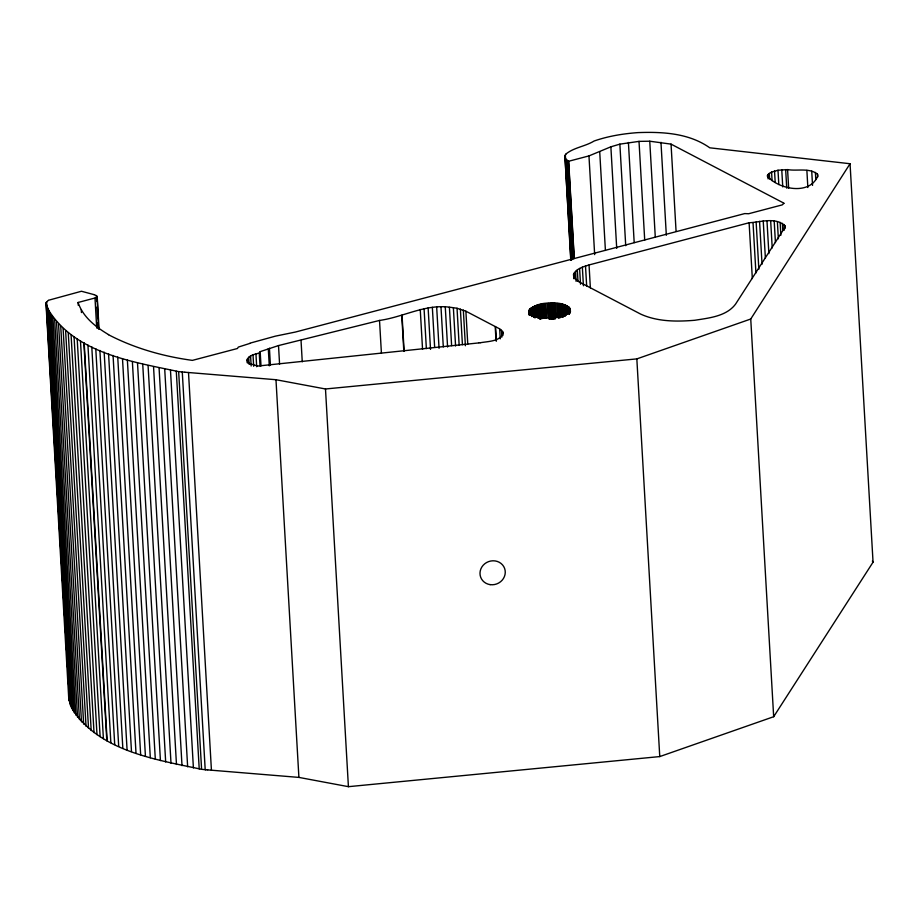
<?xml version="1.0" encoding="UTF-8"?>
<svg xmlns="http://www.w3.org/2000/svg" width="919" height="919" viewBox="0 0 919 919"><rect width="100%" height="100%" fill="white"/><g stroke="black" fill="none" stroke-linecap="round" stroke-linejoin="round"><path stroke-width="1.38" d="M573.559 274.413L573.847 277.446L578.396 281.524L640.646 314.091C657.476 321.788 676.683 321.765 694.787 320.272C708.905 317.985 726.286 316.458 735.545 304.143L785.148 227.016L784.906 225.706C775.291 216.804 760.587 222.226 749.111 222.754L589.045 264.948C583.393 266.763 576.247 268.509 573.559 274.413L573.812 278.71M570.733 259.801L564.921 155.828L570.94 260.261M555.915 317.411C580.027 314.252 569.091 301.099 550.722 303.281C533.043 301.581 516.018 316.584 544.289 318.043M247.188 362.764C245.591 355.952 254.471 354.274 259.261 353.068L260.18 351.644L278.514 345.567L379.524 320.444C402.993 317.181 424.819 304.143 449.035 307.13M767.859 174.621L767.262 176C777.773 188.935 809.375 196.138 817.772 176.08L817.496 174.139C809.214 167.568 797.244 171.29 787.583 169.601L777.991 170.245L771.581 172.071L767.859 174.621L768.1 178.906M46.019 302.868L48.225 300.456M68.948 700.565L69.476 699.37L46.547 301.673M564.967 155.713L565.978 154.024M98.505 328.749L97.127 296.504M207.878 769.915L298.905 777.405L348.416 786.675L659.762 756.578L773.672 716.717L750.743 319.019L850.052 163.731L709.79 147.81C688.894 133.083 662.633 131.704 637.935 132.612C623.048 133.692 608.252 136.115 594.122 141.009C585.346 146.408 574.134 147.419 566.058 153.91M773.672 716.717L873.05 562.175L850.052 163.731M783.815 203.432L782.184 204.903L748.652 213.736L744.723 213.587L295.504 332.023L275.355 336.159L250.083 343.132M574.283 258.538L568.666 161.262L588.964 155.908L610.871 146.81L619.865 144.145L639.015 141.377L649.756 141.216L671.042 144.122L784.033 203.237M95.197 297.928L96.69 297.285M48.454 300.283L81.458 291.254L94.037 294.631M184.949 372.229L275.976 379.719L325.487 388.978L636.833 358.892L750.743 319.019M249.888 343.407L238.343 347.083L237.424 348.508L192.404 360.374C163.387 356.446 134.484 348.278 108.419 334.677M78.276 305.326L78.104 302.466L94.99 298.009L96.713 328.049M555.857 317.411L544.347 318.043M478.673 342.925L257.676 366.061L249.658 363.637L248.096 362.488L247.016 359.903M480.373 342.741C487.92 341.305 500.809 341.638 503.221 332.621L499.66 328.864L465.876 311.196L457.03 308.256L449.402 307.153L451.62 345.67M480.177 342.764L479.086 342.879M205.81 769.766L201.594 769.306L178.654 371.609L184.73 372.206M205.925 769.766L207.66 769.904M48.96 310.748C76.185 353.608 132.589 361.753 178.378 371.563M71.889 708.434C99.114 751.305 155.518 759.45 201.307 769.26M94.152 294.677L96.162 295.516M495.203 326.532L496.03 340.869M872.349 561.084L873.039 562.083M108.603 334.642C95.852 327.084 82.905 317.078 78.104 302.466M564.794 156.804L566.173 159.561L568.516 161.181L574.134 258.457M96.438 295.688L97.184 296.389L99.08 329.301M48.684 310.185L47.754 308.106L70.694 705.803L71.613 707.871M47.65 307.819L46.892 305.74L69.821 703.437L70.579 705.516M46.812 305.453L46.191 303.362L69.741 703.15M817.496 174.139L817.657 176.999M815.394 172.416L815.796 179.573M811.718 171.118L812.545 185.42M806.871 170.371L807.858 187.533M787.583 169.601L788.663 188.2M785.665 169.567L786.733 188.165M781.759 169.751L782.758 186.925M784.906 225.706L785.067 228.567M783.976 224.466L784.298 230.187M782.356 223.34L782.77 230.497M777.991 170.245L778.818 184.558M780.139 222.387L780.874 235.253M774.545 171.037L775.199 182.479M777.371 221.605L778.359 238.779M771.581 172.071L772.075 180.652M774.189 221.065L775.429 242.524M769.318 173.277L769.651 179.01M770.662 220.755L772.224 247.935M766.974 220.698L768.881 253.598M763.229 220.893L765.378 258.09M759.553 221.341L762.035 264.258M756.13 222.019L758.853 269.221M753.04 222.903L755.923 272.966M749.111 222.754L752.328 278.549M671.042 144.122L676.074 231.381M660.968 142.307L666.332 235.287M649.756 141.216L655.281 237.056M639.015 141.377L644.713 240.089M628.412 142.491L634.19 242.627M636.833 358.892L659.762 756.578M619.865 144.145L625.724 245.706M610.871 146.81L616.718 248.383M599.716 151.738L605.414 250.45M588.964 155.908L594.662 254.62M589.045 264.948L590.366 287.842M585.506 266.005L586.667 286.027M582.359 267.188L583.427 285.786M579.602 268.486L580.509 284.224M577.327 269.887L577.994 281.329M575.535 271.358L576.11 281.375M574.283 272.874L574.616 278.595M567.23 160.4L572.916 259.101M566.173 159.561L571.951 259.698M565.334 154.863L571.296 260.238M570.262 308.922L570.423 311.782M570.125 308.577L570.366 311.61M569.814 308.06L570.171 312.517M569.389 307.555L569.883 313.436M569.24 307.394L569.562 313.115M568.872 307.061L569.286 314.218M568.666 306.9L569.079 314.057M568.252 306.601L568.666 313.747M567.77 306.303L568.172 313.448M567.253 306.016L567.666 313.161M566.69 305.74L567.184 314.321M566.093 305.464L566.586 314.045M565.438 305.211L566.012 315.228M565.105 305.097L565.679 315.102M564.404 304.855L565.059 316.308M564.025 304.752L564.691 316.193M563.68 304.648L564.335 316.09M563.278 304.534L563.933 315.987M562.899 304.442L563.554 315.883M562.497 304.338L563.244 317.216M561.681 304.155L562.428 317.032M561.268 304.074L562.014 316.952M560.843 303.994L561.589 316.871M559.958 303.844L560.705 316.722M559.51 303.775L560.257 316.653M559.051 303.707L559.878 318.02M558.132 303.592L558.959 317.905M557.672 303.546L558.499 317.848M557.201 303.5L558.028 317.802M555.765 303.385L556.581 317.687M554.766 303.327L555.593 317.629M554.26 303.304L555.168 319.042M553.272 303.27L554.18 319.008M552.767 303.259L553.675 318.996M552.25 303.259L553.158 318.996M551.745 303.259L552.652 318.996M551.239 303.27L552.147 319.008M550.722 303.281L551.63 319.019M550.205 303.293L551.113 319.031M549.711 303.316L550.607 319.054M548.666 303.362L549.573 319.1M548.161 303.396L549.068 319.134M547.138 303.477L547.965 317.779M545.622 303.626L546.449 317.928M545.128 303.684L545.943 317.985M544.622 303.741L545.449 318.054M543.634 303.879L544.462 318.181M543.152 303.959L543.979 318.261M542.164 304.12L542.991 318.422M541.222 304.292L542.049 318.606M540.763 304.396L541.59 318.698M539.844 304.591L540.671 318.904M539.384 304.694L540.211 319.008M538.948 304.809L539.763 319.111M538.086 305.039L538.833 317.905M537.638 305.154L538.385 318.031M537.236 305.28L537.983 318.158M536.834 305.407L537.489 316.848M536.42 305.533L537.075 316.986M536.03 305.671L536.696 317.112M535.26 305.935L535.926 317.388M534.536 306.222L535.203 317.664M534.192 306.372L534.847 317.813M533.502 306.682L534.077 316.687M533.181 306.831L533.755 316.848M532.871 306.992L533.445 316.998M531.986 307.463L532.48 316.056M531.446 307.808L531.94 316.389M531.193 307.968L531.687 316.561M530.745 308.313L531.159 315.47M530.309 308.658L530.642 314.378M530.125 308.841L530.458 314.562M529.93 309.014L530.263 314.735M529.758 309.186L530.091 314.918M529.459 309.554L529.781 315.274M529.206 309.91L529.344 314.39M528.907 310.461L529.16 314.757M528.827 310.645L529.08 314.93M502.647 331.277L502.888 335.561M501.441 330.013L501.854 337.17M499.66 328.864L500.235 338.847M495.582 326.727L496.409 340.983M465.876 311.196L467.771 344.097M463.325 310.059L465.393 345.739M460.373 309.083L462.429 344.682M457.03 308.256L459.155 345.245M453.366 307.612L455.583 346.038M445.267 306.9L447.587 347.037M440.982 306.843L443.303 346.957M436.663 306.98L439.052 348.324M432.344 307.314L434.641 347.221M428.128 307.842L430.517 349.404M424.061 308.566L426.37 348.611M420.247 309.45L422.556 349.381M402.051 315.286L404.119 351.058M401.752 315.366L403.82 351.127M379.524 320.444L381.419 353.344M325.487 388.978L348.416 786.675M301.03 340.375L302.259 361.833M278.514 345.567L279.583 364.165M275.976 379.719L298.905 777.405M269.428 348.175L270.416 365.348M268.291 348.703L269.278 365.865M260.18 351.644L261.007 365.946M259.261 353.068L260.008 365.946M255.941 353.872L256.688 366.738M253.012 354.849L253.678 366.29M250.588 355.986L251.163 365.992M248.739 357.238L249.141 364.383M247.544 358.559L247.785 362.856M188.498 372.494L211.427 770.179M182.272 372.023L205.201 769.72M176.287 371.23L199.216 768.916M170.475 370.196L193.404 767.893M164.719 369.116L187.648 766.802M159.079 367.979L182.008 765.665M153.542 366.784L176.471 764.47M148.074 365.544L171.003 763.229M142.732 364.257L165.673 761.943M137.505 362.902L160.434 760.587M132.37 361.512L155.311 759.197M127.373 360.064L150.314 757.761M122.491 358.582L145.432 756.268M117.724 357.043L140.653 754.74M113.06 355.458L136.001 753.155M108.557 353.826L131.486 751.524M104.146 352.149L127.075 749.847M99.895 350.438L122.824 748.123M96.334 295.596L96.656 301.317M96.989 307.038L97.655 318.479M97.896 322.776L98.23 328.497M95.771 348.68L118.7 746.366M91.785 346.877L114.714 744.574M87.925 345.039L110.854 742.724M84.203 343.166L107.144 740.852M83.882 342.936L106.811 740.622M81.274 309.692L81.435 312.552M80.47 340.983L103.399 738.669M77.196 338.996L100.125 736.682M74.06 336.963L97 734.66M71.085 334.918L94.014 732.604M68.259 332.827L91.188 730.513M65.605 330.702L88.534 728.399M63.101 328.554L86.03 726.24M60.734 326.371L83.663 724.069M58.552 324.177L81.481 721.863M56.519 321.949L79.448 719.634M54.646 319.697L77.575 717.383M52.934 317.411L75.863 715.108M51.395 315.114L74.324 712.811M50.017 312.805L72.957 710.49M48.81 310.461L71.739 708.158M45.95 303.04L68.879 700.726M490.126 584.633A12.751 11.878 -21 0 0 504.611 568.424A12.751 11.878 -21 0 0 483.153 565.277A12.751 11.878 -21 0 0 490.126 584.633"/></g></svg>
